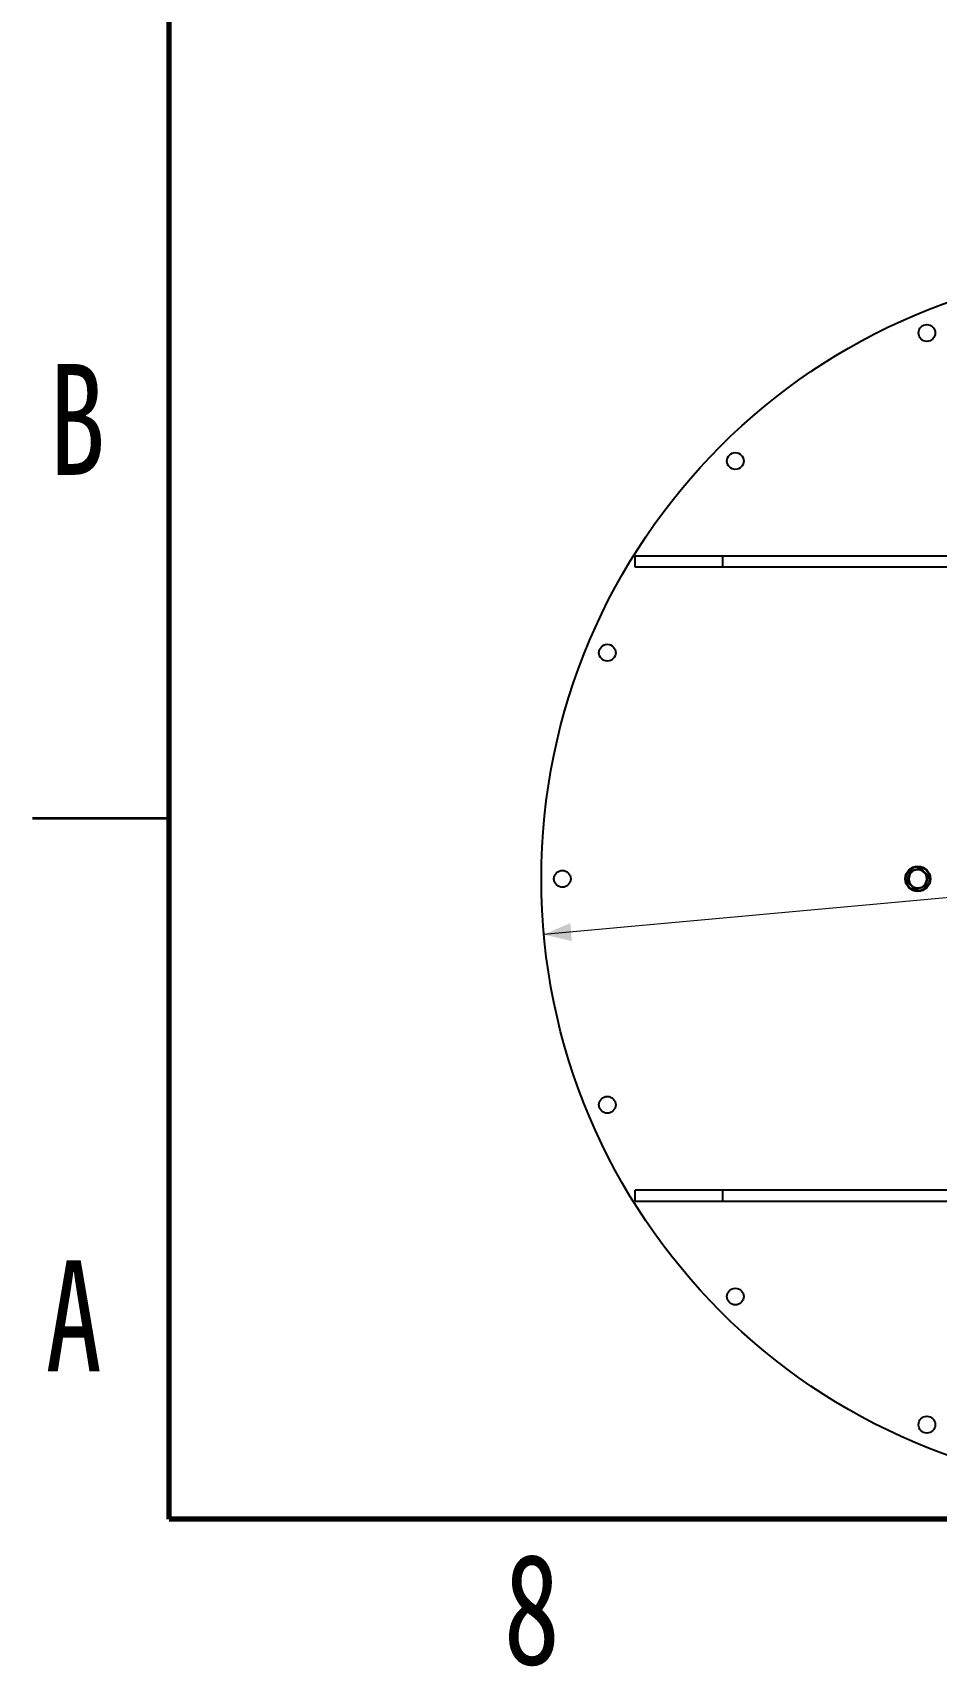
# Paper-space layout 'Sheet12' of a CAD drawing. Header units: millimetres. Extents: x 2 to 418, y -7 to 305.
# Drawn here: x 2.5 to 52.2, y 1.9 to 91.7 of the extents above; entities that cross this region are included whole.
import ezdxf

# ---------------------------------------------------------------- set-up
doc = ezdxf.new("R2010")
doc.units = ezdxf.units.MM
doc.styles.add('SLDTEXTSTYLE0', font='TXT', dxfattribs={"width": 0.75})
doc.dimstyles.new('SLDDIMSTYLE11', dxfattribs={"dimtxt": 2.116667, "dimasz": 1.5, "dimexe": 0, "dimexo": 0.0625, "dimgap": 0.529167, "dimtad": 1, "dimdec": 1, "dimlfac": 13, "dimrnd": 1e-09, "dimzin": 4, "dimdsep": 46, "dimtxsty": 'SLDTEXTSTYLE0', "dimsah": 1, "dimcen": 0, "dimadec": 0, "dimazin": 1, "dimtfac": 1, "dimtdec": 0, "dimtmove": 0, "dimatfit": 3, "dimfxl": 1, "dimfrac": 2, "dimtolj": 1, "dimtzin": 12, "dimarcsym": 0})

# ---------------------------------------------------------------- blocks, each defined once
blk = doc.blocks.new('_D_212')
at = {"color": 7, "linetype": 'Continuous', "lineweight": 18}
blk.add_line((97.557, 48.251), (30.606, 42.125), dxfattribs=at)
for points in [[(97.557, 48.251), (96.017, 48.612), (96.108, 47.616)], [(30.606, 42.125), (32.145, 41.763), (32.054, 42.759)]]:
    blk.add_solid(points, dxfattribs=at)
at = {"color": 7, "linetype": 'Continuous', "lineweight": 18, "char_height": 2.1167, "attachment_point": 1, "rotation": 5.22804, "style": 'SLDTEXTSTYLE0'}
for s, insert in [('874.0', (88.654, 50.172)), ('%%c', (85.473, 49.881))]:
    blk.add_mtext(s, dxfattribs=dict(at, insert=insert))

psp = doc.layouts.new('Sheet12')

# ---------------------------------------------------------------- linework, layer by layer
at = {"color": 7, "linetype": 'Continuous', "lineweight": 70}
for p, q in [((10, 10), (10, 287)), ((410, 10), (10, 10))]:
    psp.add_line(p, q, dxfattribs=at)
at = {"color": 7, "linetype": 'Continuous', "lineweight": 25}
for p, q in [((35.6274, 62.3029), (35.6274, 62.9183)), ((40.435, 62.9183), (35.6274, 62.9183)), ((40.435, 62.3029), (40.435, 62.9183)), ((87.7427, 62.9183), (40.435, 62.9183)), ((40.435, 62.3029), (35.6274, 62.3029)), ((87.7427, 62.3029), (40.435, 62.3029)), ((50.7498, 45.5958), (50.675, 45.317)), ((51.3074, 45.7452), (51.0286, 45.6705)), ((51.5663, 44.7793), (51.641, 45.0581)), ((51.0086, 44.6299), (51.2874, 44.7046)), ((35.6274, 27.4568), (35.6274, 28.0722)), ((40.435, 28.0722), (35.6274, 28.0722)), ((40.435, 27.4568), (40.435, 28.0722)), ((87.7427, 28.0722), (40.435, 28.0722)), ((40.435, 27.4568), (35.6274, 27.4568)), ((87.7427, 27.4568), (40.435, 27.4568))]:
    psp.add_line(p, q, dxfattribs=at)
at = {"color": 7, "linetype": 'Continuous', "lineweight": 35}
psp.add_line((10, 48.5), (2.5, 48.5), dxfattribs=at)
at = {"color": 7, "linetype": 'Continuous', "lineweight": 25}
for centre, radius in [((64.081, 45.1875), 33.6154), ((51.6586, 75.1781), 0.4615), ((41.1273, 68.1414), 0.4615), ((34.0905, 57.6101), 0.4615), ((51.158, 45.1875), 0.6923), ((51.158, 45.1875), 0.6619), ((31.6195, 45.1876), 0.4615), ((34.0905, 32.7651), 0.4615), ((41.1272, 22.2338), 0.4615), ((51.6585, 15.197), 0.4615)]:
    psp.add_circle(centre, radius, dxfattribs=at)
for start, end in [(165, 225), (105, 165), (45, 105), (285, 345), (345, 45), (225, 285)]:
    psp.add_arc((51.158, 45.1875), 0.5, start, end, dxfattribs=at)
for points, knots in [([(50.5701, 45.03), (50.5769, 45.0544), (50.6108, 45.1765), (50.6649, 45.375), (50.709, 45.5458), (50.7277, 45.6179)], [0, 0, 0, 0, 0.1257521, 0.6310579, 1, 1, 1, 1]), ([(50.5701, 45.03), (50.5702, 45.0301), (50.5746, 45.0312), (50.5828, 45.0334), (50.5924, 45.036), (50.599, 45.0378), (50.5999, 45.038), (50.6003, 45.0381)], [0, 0, 0, 0, 0.00671288, 0.26767911, 0.52868921, 0.76386005, 1, 1, 1, 1]), ([(51.0005, 44.5997), (50.9828, 44.6177), (50.894, 44.7081), (50.7491, 44.8543), (50.6233, 44.9779), (50.5701, 45.03)], [0, 0, 0, 0, 0.1257521, 0.6310579, 1, 1, 1, 1]), ([(50.675, 45.317), (50.6733, 45.3103), (50.648, 45.2162), (50.6233, 45.1239), (50.6003, 45.0381)], [0, 0, 0, 0, 0.0702148, 1, 1, 1, 1]), ([(50.6003, 45.0381), (50.6514, 44.9871), (50.7187, 44.9198), (50.7877, 44.8507), (50.8045, 44.834)], [0, 0, 0, 0, 0.7581486, 1, 1, 1, 1]), ([(50.7277, 45.6179), (50.7521, 45.6242), (50.8748, 45.6559), (51.0738, 45.7083), (51.2438, 45.7555), (51.3155, 45.7754)], [0, 0, 0, 0, 0.1257521, 0.6310579, 1, 1, 1, 1]), ([(50.7498, 45.5958), (50.7494, 45.5961), (50.7488, 45.5968), (50.7439, 45.6016), (50.737, 45.6086), (50.7309, 45.6146), (50.7277, 45.6178), (50.7277, 45.6179)], [0, 0, 0, 0, 0.2361399, 0.4713108, 0.7323209, 0.9932871, 1, 1, 1, 1]), ([(51.0286, 45.6705), (51.022, 45.6687), (50.9278, 45.6435), (50.8356, 45.6188), (50.7498, 45.5958)], [0, 0, 0, 0, 0.0702148, 1, 1, 1, 1]), ([(51.3074, 45.7452), (51.3076, 45.7457), (51.3078, 45.7466), (51.3096, 45.7532), (51.3121, 45.7627), (51.3143, 45.7709), (51.3155, 45.7753), (51.3155, 45.7754)], [0, 0, 0, 0, 0.2361399, 0.4713108, 0.7323209, 0.9932871, 1, 1, 1, 1]), ([(51.5116, 45.5411), (51.4949, 45.5578), (51.4258, 45.6269), (51.3585, 45.6942), (51.3074, 45.7452)], [0, 0, 0, 0, 0.2418514, 1, 1, 1, 1]), ([(51.3155, 45.7754), (51.3332, 45.7574), (51.422, 45.667), (51.5669, 45.5208), (51.6928, 45.3972), (51.7459, 45.3451)], [0, 0, 0, 0, 0.1257521, 0.6310579, 1, 1, 1, 1]), ([(51.7157, 45.337), (51.7008, 45.3518), (51.6343, 45.4183), (51.5652, 45.4874), (51.5116, 45.5411)], [0, 0, 0, 0, 0.2237133, 1, 1, 1, 1]), ([(51.7459, 45.3451), (51.7391, 45.3207), (51.7052, 45.1986), (51.6511, 45.0001), (51.607, 44.8293), (51.5884, 44.7572)], [0, 0, 0, 0, 0.1257521, 0.6310579, 1, 1, 1, 1]), ([(51.641, 45.0581), (51.6427, 45.0647), (51.668, 45.1589), (51.6927, 45.2512), (51.7157, 45.337)], [0, 0, 0, 0, 0.0702148, 1, 1, 1, 1]), ([(51.7157, 45.337), (51.7161, 45.3371), (51.717, 45.3373), (51.7236, 45.3391), (51.7332, 45.3417), (51.7414, 45.3439), (51.7458, 45.345), (51.7459, 45.3451)], [0, 0, 0, 0, 0.2361399, 0.4713108, 0.7323209, 0.9932871, 1, 1, 1, 1]), ([(50.8045, 44.834), (50.8581, 44.7803), (50.9272, 44.7112), (50.9937, 44.6447), (51.0086, 44.6299)], [0, 0, 0, 0, 0.7762867, 1, 1, 1, 1]), ([(51.5884, 44.7572), (51.5639, 44.7509), (51.4412, 44.7192), (51.2422, 44.6668), (51.0722, 44.6196), (51.0005, 44.5997)], [0, 0, 0, 0, 0.1257521, 0.6310579, 1, 1, 1, 1]), ([(51.0005, 44.5997), (51.0005, 44.5998), (51.0017, 44.6041), (51.0039, 44.6124), (51.0064, 44.6219), (51.0082, 44.6285), (51.0085, 44.6294), (51.0086, 44.6299)], [0, 0, 0, 0, 0.0067129, 0.2676791, 0.5286892, 0.7638601, 1, 1, 1, 1]), ([(51.2874, 44.7046), (51.294, 44.7064), (51.3882, 44.7316), (51.4805, 44.7563), (51.5663, 44.7793)], [0, 0, 0, 0, 0.0702148, 1, 1, 1, 1]), ([(51.5884, 44.7572), (51.5883, 44.7573), (51.5851, 44.7605), (51.5791, 44.7665), (51.5721, 44.7735), (51.5672, 44.7783), (51.5666, 44.779), (51.5663, 44.7793)], [0, 0, 0, 0, 0.0067129, 0.2676791, 0.5286892, 0.7638601, 1, 1, 1, 1])]:
    psp.add_open_spline(points, degree=3, knots=knots, dxfattribs=at)

# ---------------------------------------------------------------- texts
at = {"color": 7, "linetype": 'Continuous', "lineweight": 0, "char_height": 6.096, "attachment_point": 2, "style": 'SLDTEXTSTYLE0'}
for s, insert in [('B', (4.9534, 73.4757)), ('A', (4.7566, 24.2257)), ('8', (29.9386, 8.1137))]:
    psp.add_mtext(s, dxfattribs=dict(at, insert=insert))

# ---------------------------------------------------------------- dimensions: what is measured, and where the dimension line sits
at = {"color": 7, "linetype": 'Continuous', "lineweight": 18}
dim = psp.add_diameter_dim_2p(p1=(97.5566, 48.2506), p2=(30.6055, 42.1245), dimstyle='SLDDIMSTYLE11', dxfattribs=at)
dim.commit()
dim.dimension.update_dxf_attribs({"geometry": '_D_212', "text_midpoint": (90.8699, 47.6387), "dimtype": 163})

doc.saveas('drawing.dxf')
